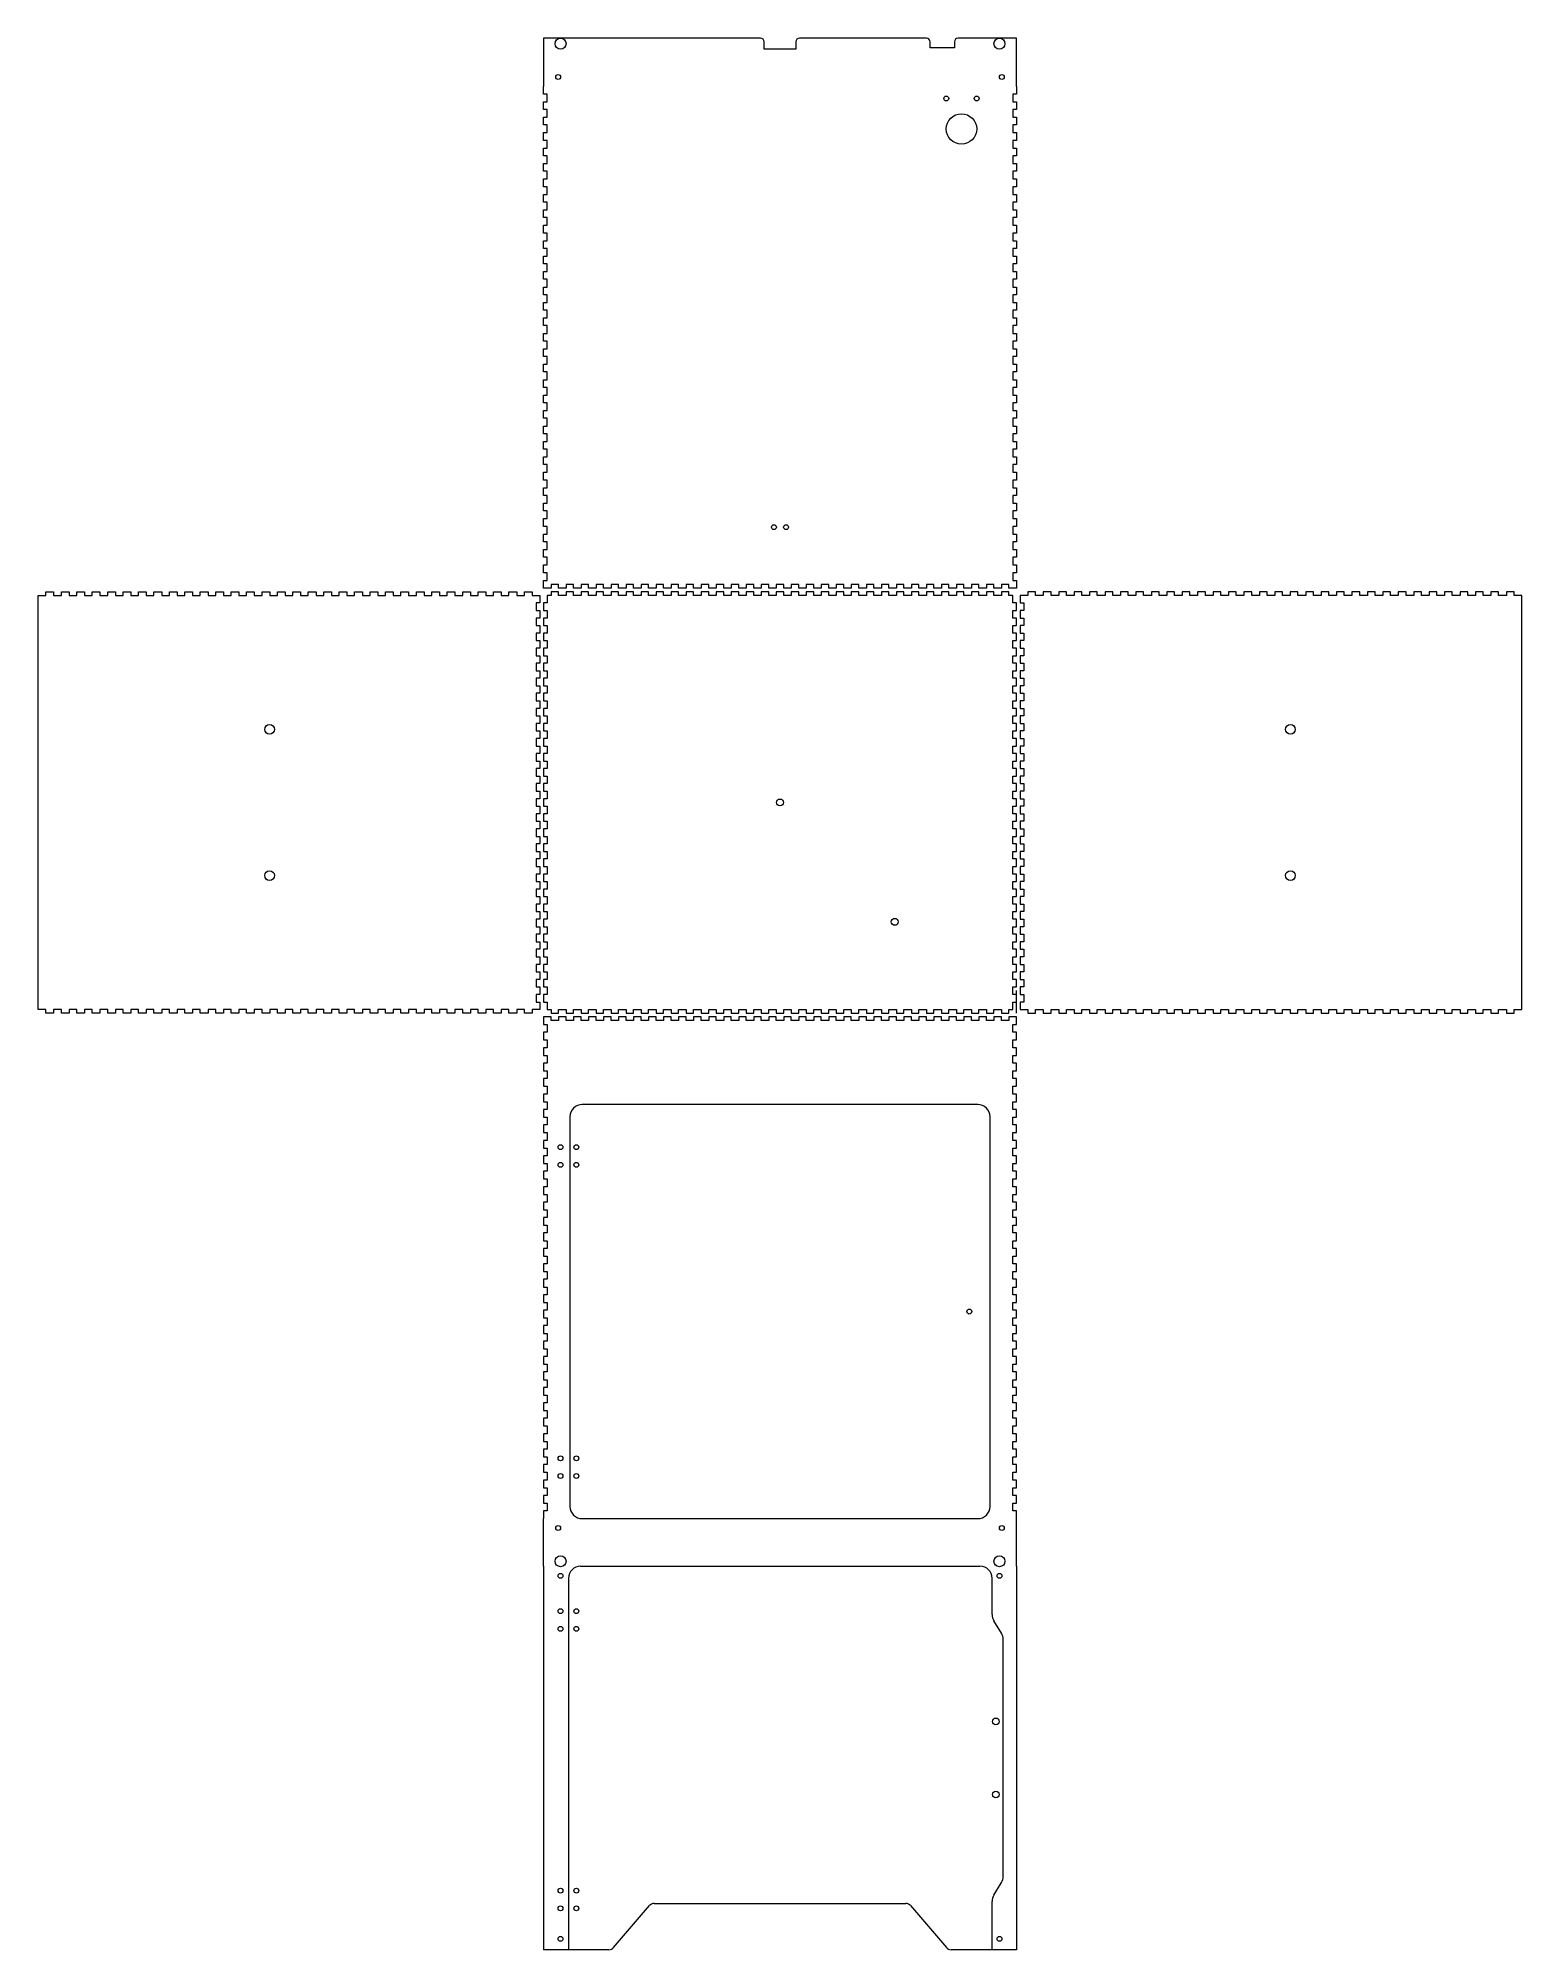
# Model space of a CAD drawing. Header units: millimetres. Extents: x 0 to 1218, y -354 to 1216.
import ezdxf

# ---------------------------------------------------------------- set-up
doc = ezdxf.new("R2010")
doc.units = ezdxf.units.MM
for name, pattern in [('K5LT32768', [0]), ('K5LT32769', [0]), ('K5LT32771', [0])]:
    doc.linetypes.add(name, pattern=pattern)
doc.layers.add('1', color=7, linetype='Continuous')

msp = doc.modelspace()

# ---------------------------------------------------------------- linework, layer by layer
at = {"layer": '1', "color": 7, "linetype": 'K5LT32771', "lineweight": 18, "true_color": 0xffffff}
for p, q in [((415, 1215.5), (415, 1176)), ((803.5, 1176), (803.5, 1215.5)), ((445.5, -39), (773.5, -39))]:
    msp.add_line(p, q, dxfattribs=at)
at = {"layer": '1', "color": 7, "linetype": 'K5LT32768', "lineweight": 18}
for p, q in [((593.25, 1215.5), (415, 1215.5)), ((596.25, 1206.5), (596.25, 1212.5)), ((622.25, 1212.5), (622.25, 1206.5)), ((729.5, 1215.5), (625.25, 1215.5)), ((732.5, 1207.5), (732.5, 1212.5)), ((752.5, 1212.5), (752.5, 1207.5)), ((803.5, 1215.5), (755.5, 1215.5)), ((622.25, 1206.5), (596.25, 1206.5)), ((752.5, 1207.5), (732.5, 1207.5)), ((415, 1169.66), (415, 1176)), ((418, 1169.66), (415, 1169.66)), ((415, 1156.98), (415, 1163.32)), ((415, 1163.32), (418, 1163.32)), ((418, 1163.32), (418, 1169.66)), ((803.5, 1169.66), (800.5, 1169.66)), ((800.5, 1169.66), (800.5, 1163.32)), ((800.5, 1163.32), (803.5, 1163.32)), ((803.5, 1176), (803.5, 1169.66)), ((803.5, 1163.32), (803.5, 1156.98)), ((418, 1156.98), (415, 1156.98)), ((415, 1144.31), (415, 1150.65)), ((415, 1150.65), (418, 1150.65)), ((418, 1150.65), (418, 1156.98)), ((803.5, 1156.98), (800.5, 1156.98)), ((800.5, 1156.98), (800.5, 1150.65)), ((800.5, 1150.65), (803.5, 1150.65)), ((803.5, 1150.65), (803.5, 1144.31)), ((418, 1144.31), (415, 1144.31)), ((415, 1131.63), (415, 1137.97)), ((415, 1137.97), (418, 1137.97)), ((418, 1131.63), (415, 1131.63)), ((418, 1137.97), (418, 1144.31)), ((418, 1125.29), (418, 1131.63)), ((803.5, 1144.31), (800.5, 1144.31)), ((800.5, 1144.31), (800.5, 1137.97)), ((800.5, 1137.97), (803.5, 1137.97)), ((803.5, 1131.63), (800.5, 1131.63)), ((800.5, 1131.63), (800.5, 1125.29)), ((803.5, 1137.97), (803.5, 1131.63)), ((415, 1118.95), (415, 1125.29)), ((415, 1125.29), (418, 1125.29)), ((418, 1118.95), (415, 1118.95)), ((418, 1112.62), (418, 1118.95)), ((800.5, 1125.29), (803.5, 1125.29)), ((803.5, 1118.95), (800.5, 1118.95)), ((800.5, 1118.95), (800.5, 1112.62)), ((803.5, 1125.29), (803.5, 1118.95)), ((415, 1106.28), (415, 1112.62)), ((415, 1112.62), (418, 1112.62)), ((418, 1106.28), (415, 1106.28)), ((415, 1093.6), (415, 1099.94)), ((415, 1099.94), (418, 1099.94)), ((418, 1099.94), (418, 1106.28)), ((800.5, 1112.62), (803.5, 1112.62)), ((803.5, 1106.28), (800.5, 1106.28)), ((800.5, 1106.28), (800.5, 1099.94)), ((800.5, 1099.94), (803.5, 1099.94)), ((803.5, 1112.62), (803.5, 1106.28)), ((803.5, 1099.94), (803.5, 1093.6)), ((418, 1093.6), (415, 1093.6)), ((415, 1080.92), (415, 1087.26)), ((415, 1087.26), (418, 1087.26)), ((418, 1087.26), (418, 1093.6)), ((803.5, 1093.6), (800.5, 1093.6)), ((800.5, 1093.6), (800.5, 1087.26)), ((800.5, 1087.26), (803.5, 1087.26)), ((803.5, 1087.26), (803.5, 1080.92)), ((418, 1080.92), (415, 1080.92)), ((415, 1068.25), (415, 1074.59)), ((415, 1074.59), (418, 1074.59)), ((418, 1068.25), (415, 1068.25)), ((418, 1074.59), (418, 1080.92)), ((418, 1061.91), (418, 1068.25)), ((803.5, 1080.92), (800.5, 1080.92)), ((800.5, 1080.92), (800.5, 1074.59)), ((800.5, 1074.59), (803.5, 1074.59)), ((803.5, 1068.25), (800.5, 1068.25)), ((800.5, 1068.25), (800.5, 1061.91)), ((803.5, 1074.59), (803.5, 1068.25)), ((415, 1055.57), (415, 1061.91)), ((415, 1061.91), (418, 1061.91)), ((418, 1055.57), (415, 1055.57)), ((418, 1049.23), (418, 1055.57)), ((800.5, 1061.91), (803.5, 1061.91)), ((803.5, 1055.57), (800.5, 1055.57)), ((800.5, 1055.57), (800.5, 1049.23)), ((803.5, 1061.91), (803.5, 1055.57)), ((415, 1042.89), (415, 1049.23)), ((415, 1049.23), (418, 1049.23)), ((418, 1042.89), (415, 1042.89)), ((415, 1030.22), (415, 1036.55)), ((415, 1036.55), (418, 1036.55)), ((418, 1036.55), (418, 1042.89)), ((800.5, 1049.23), (803.5, 1049.23)), ((803.5, 1042.89), (800.5, 1042.89)), ((800.5, 1042.89), (800.5, 1036.55)), ((800.5, 1036.55), (803.5, 1036.55)), ((803.5, 1049.23), (803.5, 1042.89)), ((803.5, 1036.55), (803.5, 1030.22)), ((418, 1030.22), (415, 1030.22)), ((415, 1017.54), (415, 1023.88)), ((415, 1023.88), (418, 1023.88)), ((418, 1023.88), (418, 1030.22)), ((803.5, 1030.22), (800.5, 1030.22)), ((800.5, 1030.22), (800.5, 1023.88)), ((800.5, 1023.88), (803.5, 1023.88)), ((803.5, 1023.88), (803.5, 1017.54)), ((418, 1017.54), (415, 1017.54)), ((415, 1004.86), (415, 1011.2)), ((415, 1011.2), (418, 1011.2)), ((418, 1004.86), (415, 1004.86)), ((418, 1011.2), (418, 1017.54)), ((418, 998.52), (418, 1004.86)), ((803.5, 1017.54), (800.5, 1017.54)), ((800.5, 1017.54), (800.5, 1011.2)), ((800.5, 1011.2), (803.5, 1011.2)), ((803.5, 1004.86), (800.5, 1004.86)), ((800.5, 1004.86), (800.5, 998.52)), ((803.5, 1011.2), (803.5, 1004.86)), ((415, 992.18), (415, 998.52)), ((415, 998.52), (418, 998.52)), ((418, 992.18), (415, 992.18)), ((418, 985.85), (418, 992.18)), ((800.5, 998.52), (803.5, 998.52)), ((803.5, 992.18), (800.5, 992.18)), ((800.5, 992.18), (800.5, 985.85)), ((803.5, 998.52), (803.5, 992.18)), ((415, 979.51), (415, 985.85)), ((415, 985.85), (418, 985.85)), ((418, 979.51), (415, 979.51)), ((415, 966.83), (415, 973.17)), ((415, 973.17), (418, 973.17)), ((418, 973.17), (418, 979.51)), ((800.5, 985.85), (803.5, 985.85)), ((803.5, 979.51), (800.5, 979.51)), ((800.5, 979.51), (800.5, 973.17)), ((800.5, 973.17), (803.5, 973.17)), ((803.5, 985.85), (803.5, 979.51)), ((803.5, 973.17), (803.5, 966.83)), ((418, 966.83), (415, 966.83)), ((415, 954.15), (415, 960.49)), ((415, 960.49), (418, 960.49)), ((418, 960.49), (418, 966.83)), ((803.5, 966.83), (800.5, 966.83)), ((800.5, 966.83), (800.5, 960.49)), ((800.5, 960.49), (803.5, 960.49)), ((803.5, 960.49), (803.5, 954.15)), ((418, 954.15), (415, 954.15)), ((415, 941.48), (415, 947.82)), ((415, 947.82), (418, 947.82)), ((418, 947.82), (418, 954.15)), ((803.5, 954.15), (800.5, 954.15)), ((800.5, 954.15), (800.5, 947.82)), ((800.5, 947.82), (803.5, 947.82)), ((803.5, 947.82), (803.5, 941.48)), ((418, 941.48), (415, 941.48)), ((415, 928.8), (415, 935.14)), ((415, 935.14), (418, 935.14)), ((418, 928.8), (415, 928.8)), ((418, 935.14), (418, 941.48)), ((418, 922.46), (418, 928.8)), ((803.5, 941.48), (800.5, 941.48)), ((800.5, 941.48), (800.5, 935.14)), ((800.5, 935.14), (803.5, 935.14)), ((803.5, 928.8), (800.5, 928.8)), ((800.5, 928.8), (800.5, 922.46)), ((803.5, 935.14), (803.5, 928.8)), ((415, 916.12), (415, 922.46)), ((415, 922.46), (418, 922.46)), ((418, 916.12), (415, 916.12)), ((418, 909.78), (418, 916.12)), ((800.5, 922.46), (803.5, 922.46)), ((803.5, 916.12), (800.5, 916.12)), ((800.5, 916.12), (800.5, 909.78)), ((803.5, 922.46), (803.5, 916.12)), ((415, 903.45), (415, 909.78)), ((415, 909.78), (418, 909.78)), ((418, 903.45), (415, 903.45)), ((415, 890.77), (415, 897.11)), ((415, 897.11), (418, 897.11)), ((418, 897.11), (418, 903.45)), ((800.5, 909.78), (803.5, 909.78)), ((803.5, 903.45), (800.5, 903.45)), ((800.5, 903.45), (800.5, 897.11)), ((800.5, 897.11), (803.5, 897.11)), ((803.5, 909.78), (803.5, 903.45)), ((803.5, 897.11), (803.5, 890.77)), ((418, 890.77), (415, 890.77)), ((415, 878.09), (415, 884.43)), ((415, 884.43), (418, 884.43)), ((418, 884.43), (418, 890.77)), ((803.5, 890.77), (800.5, 890.77)), ((800.5, 890.77), (800.5, 884.43)), ((800.5, 884.43), (803.5, 884.43)), ((803.5, 884.43), (803.5, 878.09)), ((418, 878.09), (415, 878.09)), ((415, 865.41), (415, 871.75)), ((415, 871.75), (418, 871.75)), ((418, 865.41), (415, 865.41)), ((418, 871.75), (418, 878.09)), ((418, 859.08), (418, 865.41)), ((803.5, 878.09), (800.5, 878.09)), ((800.5, 878.09), (800.5, 871.75)), ((800.5, 871.75), (803.5, 871.75)), ((803.5, 865.41), (800.5, 865.41)), ((800.5, 865.41), (800.5, 859.08)), ((803.5, 871.75), (803.5, 865.41)), ((415, 852.74), (415, 859.08)), ((415, 859.08), (418, 859.08)), ((418, 852.74), (415, 852.74)), ((418, 846.4), (418, 852.74)), ((800.5, 859.08), (803.5, 859.08)), ((803.5, 852.74), (800.5, 852.74)), ((800.5, 852.74), (800.5, 846.4)), ((803.5, 859.08), (803.5, 852.74)), ((415, 840.06), (415, 846.4)), ((415, 846.4), (418, 846.4)), ((418, 840.06), (415, 840.06)), ((415, 827.38), (415, 833.72)), ((415, 833.72), (418, 833.72)), ((418, 833.72), (418, 840.06)), ((800.5, 846.4), (803.5, 846.4)), ((803.5, 840.06), (800.5, 840.06)), ((800.5, 840.06), (800.5, 833.72)), ((800.5, 833.72), (803.5, 833.72)), ((803.5, 846.4), (803.5, 840.06)), ((803.5, 833.72), (803.5, 827.38)), ((418, 827.38), (415, 827.38)), ((415, 814.71), (415, 821.05)), ((415, 821.05), (418, 821.05)), ((418, 821.05), (418, 827.38)), ((803.5, 827.38), (800.5, 827.38)), ((800.5, 827.38), (800.5, 821.05)), ((800.5, 821.05), (803.5, 821.05)), ((803.5, 821.05), (803.5, 814.71)), ((418, 814.71), (415, 814.71)), ((415, 802.03), (415, 808.37)), ((415, 808.37), (418, 808.37)), ((418, 802.03), (415, 802.03)), ((418, 808.37), (418, 814.71)), ((418, 795.69), (418, 802.03)), ((803.5, 814.71), (800.5, 814.71)), ((800.5, 814.71), (800.5, 808.37)), ((800.5, 808.37), (803.5, 808.37)), ((803.5, 802.03), (800.5, 802.03)), ((800.5, 802.03), (800.5, 795.69)), ((803.5, 808.37), (803.5, 802.03)), ((415, 789.35), (415, 795.69)), ((415, 795.69), (418, 795.69)), ((418, 789.35), (415, 789.35)), ((418, 783.01), (418, 789.35)), ((800.5, 795.69), (803.5, 795.69)), ((803.5, 789.35), (800.5, 789.35)), ((800.5, 789.35), (800.5, 783.01)), ((803.5, 795.69), (803.5, 789.35)), ((415, 776.68), (415, 783.01)), ((415, 783.01), (418, 783.01)), ((418, 776.68), (415, 776.68)), ((415, 764), (415, 770.34)), ((415, 770.34), (418, 770.34)), ((418, 770.34), (418, 776.68)), ((800.5, 783.01), (803.5, 783.01)), ((803.5, 776.68), (800.5, 776.68)), ((800.5, 776.68), (800.5, 770.34)), ((800.5, 770.34), (803.5, 770.34)), ((803.5, 783.01), (803.5, 776.68)), ((803.5, 770.34), (803.5, 764)), ((421.17, 764), (415, 764)), ((427.33, 767), (421.17, 767)), ((421.17, 767), (421.17, 764)), ((427.33, 764), (427.33, 767)), ((433.5, 764), (427.33, 764)), ((439.67, 767), (433.5, 767)), ((433.5, 767), (433.5, 764)), ((439.67, 764), (439.67, 767)), ((445.83, 764), (439.67, 764)), ((452, 767), (445.83, 767)), ((445.83, 767), (445.83, 764)), ((452, 764), (452, 767)), ((458.17, 764), (452, 764)), ((464.33, 767), (458.17, 767)), ((458.17, 767), (458.17, 764)), ((464.33, 764), (464.33, 767)), ((470.5, 764), (464.33, 764)), ((476.67, 767), (470.5, 767)), ((470.5, 767), (470.5, 764)), ((476.67, 764), (476.67, 767)), ((482.83, 764), (476.67, 764)), ((489, 767), (482.83, 767)), ((482.83, 767), (482.83, 764)), ((489, 764), (489, 767)), ((495.17, 764), (489, 764)), ((501.33, 767), (495.17, 767)), ((495.17, 767), (495.17, 764)), ((501.33, 764), (501.33, 767)), ((507.5, 764), (501.33, 764)), ((513.67, 767), (507.5, 767)), ((507.5, 767), (507.5, 764)), ((513.67, 764), (513.67, 767)), ((519.83, 764), (513.67, 764)), ((526, 767), (519.83, 767)), ((519.83, 767), (519.83, 764)), ((526, 764), (526, 767)), ((532.17, 764), (526, 764)), ((538.33, 767), (532.17, 767)), ((532.17, 767), (532.17, 764)), ((538.33, 764), (538.33, 767)), ((544.5, 764), (538.33, 764)), ((550.67, 767), (544.5, 767)), ((544.5, 767), (544.5, 764)), ((550.67, 764), (550.67, 767)), ((556.83, 764), (550.67, 764)), ((563, 767), (556.83, 767)), ((556.83, 767), (556.83, 764)), ((563, 764), (563, 767)), ((569.17, 764), (563, 764)), ((575.33, 767), (569.17, 767)), ((569.17, 767), (569.17, 764)), ((575.33, 764), (575.33, 767)), ((581.5, 764), (575.33, 764)), ((587.67, 767), (581.5, 767)), ((581.5, 767), (581.5, 764)), ((587.67, 764), (587.67, 767)), ((593.83, 764), (587.67, 764)), ((600, 767), (593.83, 767)), ((593.83, 767), (593.83, 764)), ((600, 764), (600, 767)), ((606.17, 764), (600, 764)), ((612.33, 767), (606.17, 767)), ((606.17, 767), (606.17, 764)), ((612.33, 764), (612.33, 767)), ((618.5, 764), (612.33, 764)), ((624.67, 767), (618.5, 767)), ((618.5, 767), (618.5, 764)), ((624.67, 764), (624.67, 767)), ((630.83, 764), (624.67, 764)), ((637, 767), (630.83, 767)), ((630.83, 767), (630.83, 764)), ((637, 764), (637, 767)), ((643.17, 764), (637, 764)), ((649.33, 767), (643.17, 767)), ((643.17, 767), (643.17, 764)), ((649.33, 764), (649.33, 767)), ((655.5, 764), (649.33, 764)), ((661.67, 767), (655.5, 767)), ((655.5, 767), (655.5, 764)), ((661.67, 764), (661.67, 767)), ((667.83, 764), (661.67, 764)), ((674, 767), (667.83, 767)), ((667.83, 767), (667.83, 764)), ((674, 764), (674, 767)), ((680.17, 764), (674, 764)), ((686.33, 767), (680.17, 767)), ((680.17, 767), (680.17, 764)), ((686.33, 764), (686.33, 767)), ((692.5, 764), (686.33, 764)), ((698.67, 767), (692.5, 767)), ((692.5, 767), (692.5, 764)), ((698.67, 764), (698.67, 767)), ((704.83, 764), (698.67, 764)), ((711, 767), (704.83, 767)), ((704.83, 767), (704.83, 764)), ((711, 764), (711, 767)), ((717.17, 764), (711, 764)), ((723.33, 767), (717.17, 767)), ((717.17, 767), (717.17, 764)), ((723.33, 764), (723.33, 767)), ((729.5, 764), (723.33, 764)), ((735.67, 767), (729.5, 767)), ((729.5, 767), (729.5, 764)), ((735.67, 764), (735.67, 767)), ((741.83, 764), (735.67, 764)), ((748, 767), (741.83, 767)), ((741.83, 767), (741.83, 764)), ((748, 764), (748, 767)), ((754.17, 764), (748, 764)), ((760.33, 767), (754.17, 767)), ((754.17, 767), (754.17, 764)), ((760.33, 764), (760.33, 767)), ((766.5, 764), (760.33, 764)), ((772.67, 767), (766.5, 767)), ((766.5, 767), (766.5, 764)), ((772.67, 764), (772.67, 767)), ((778.83, 764), (772.67, 764)), ((785, 767), (778.83, 767)), ((778.83, 767), (778.83, 764)), ((785, 764), (785, 767)), ((791.17, 764), (785, 764)), ((797.33, 767), (791.17, 767)), ((791.17, 767), (791.17, 764)), ((797.33, 764), (797.33, 767)), ((803.5, 764), (797.33, 764)), ((803.5, 415), (803.5, 433.71)), ((421.17, 412), (415, 412)), ((415, 412), (415, 405.66)), ((421.17, 409), (421.17, 412)), ((427.33, 409), (421.17, 409)), ((433.5, 412), (427.33, 412)), ((427.33, 412), (427.33, 409)), ((433.5, 409), (433.5, 412)), ((439.67, 409), (433.5, 409)), ((445.83, 412), (439.67, 412)), ((439.67, 412), (439.67, 409)), ((445.83, 409), (445.83, 412)), ((452, 409), (445.83, 409)), ((458.17, 412), (452, 412)), ((452, 412), (452, 409)), ((458.17, 409), (458.17, 412)), ((464.33, 409), (458.17, 409)), ((470.5, 412), (464.33, 412)), ((464.33, 412), (464.33, 409)), ((470.5, 409), (470.5, 412)), ((476.67, 409), (470.5, 409)), ((482.83, 412), (476.67, 412)), ((476.67, 412), (476.67, 409)), ((482.83, 409), (482.83, 412)), ((489, 409), (482.83, 409)), ((495.17, 412), (489, 412)), ((489, 412), (489, 409)), ((495.17, 409), (495.17, 412)), ((501.33, 409), (495.17, 409)), ((507.5, 412), (501.33, 412)), ((501.33, 412), (501.33, 409)), ((507.5, 409), (507.5, 412)), ((513.67, 409), (507.5, 409)), ((519.83, 412), (513.67, 412)), ((513.67, 412), (513.67, 409)), ((519.83, 409), (519.83, 412)), ((526, 409), (519.83, 409)), ((532.17, 412), (526, 412)), ((526, 412), (526, 409)), ((532.17, 409), (532.17, 412)), ((538.33, 409), (532.17, 409)), ((544.5, 412), (538.33, 412)), ((538.33, 412), (538.33, 409)), ((544.5, 409), (544.5, 412)), ((550.67, 409), (544.5, 409)), ((556.83, 412), (550.67, 412)), ((550.67, 412), (550.67, 409)), ((556.83, 409), (556.83, 412)), ((563, 409), (556.83, 409)), ((569.17, 412), (563, 412)), ((563, 412), (563, 409)), ((569.17, 409), (569.17, 412)), ((575.33, 409), (569.17, 409)), ((581.5, 412), (575.33, 412)), ((575.33, 412), (575.33, 409)), ((581.5, 409), (581.5, 412)), ((587.67, 409), (581.5, 409)), ((593.83, 412), (587.67, 412)), ((587.67, 412), (587.67, 409)), ((593.83, 409), (593.83, 412)), ((600, 409), (593.83, 409)), ((606.17, 412), (600, 412)), ((600, 412), (600, 409)), ((606.17, 409), (606.17, 412)), ((612.33, 409), (606.17, 409)), ((618.5, 412), (612.33, 412)), ((612.33, 412), (612.33, 409)), ((618.5, 409), (618.5, 412)), ((624.67, 409), (618.5, 409)), ((630.83, 412), (624.67, 412)), ((624.67, 412), (624.67, 409)), ((630.83, 409), (630.83, 412)), ((637, 409), (630.83, 409)), ((643.17, 412), (637, 412)), ((637, 412), (637, 409)), ((643.17, 409), (643.17, 412)), ((649.33, 409), (643.17, 409)), ((655.5, 412), (649.33, 412)), ((649.33, 412), (649.33, 409)), ((655.5, 409), (655.5, 412)), ((661.67, 409), (655.5, 409)), ((667.83, 412), (661.67, 412)), ((661.67, 412), (661.67, 409)), ((667.83, 409), (667.83, 412)), ((674, 409), (667.83, 409)), ((680.17, 412), (674, 412)), ((674, 412), (674, 409)), ((680.17, 409), (680.17, 412)), ((686.33, 409), (680.17, 409)), ((692.5, 412), (686.33, 412)), ((686.33, 412), (686.33, 409)), ((692.5, 409), (692.5, 412)), ((698.67, 409), (692.5, 409)), ((704.83, 412), (698.67, 412)), ((698.67, 412), (698.67, 409)), ((704.83, 409), (704.83, 412)), ((711, 409), (704.83, 409)), ((717.17, 412), (711, 412)), ((711, 412), (711, 409)), ((717.17, 409), (717.17, 412)), ((723.33, 409), (717.17, 409)), ((729.5, 412), (723.33, 412)), ((723.33, 412), (723.33, 409)), ((729.5, 409), (729.5, 412)), ((735.67, 409), (729.5, 409)), ((741.83, 412), (735.67, 412)), ((735.67, 412), (735.67, 409)), ((741.83, 409), (741.83, 412)), ((748, 409), (741.83, 409)), ((754.17, 412), (748, 412)), ((748, 412), (748, 409)), ((754.17, 409), (754.17, 412)), ((760.33, 409), (754.17, 409)), ((766.5, 412), (760.33, 412)), ((760.33, 412), (760.33, 409)), ((766.5, 409), (766.5, 412)), ((772.67, 409), (766.5, 409)), ((778.83, 412), (772.67, 412)), ((772.67, 412), (772.67, 409)), ((778.83, 409), (778.83, 412)), ((785, 409), (778.83, 409)), ((791.17, 412), (785, 412)), ((785, 412), (785, 409)), ((791.17, 409), (791.17, 412)), ((797.33, 409), (791.17, 409)), ((803.5, 412), (797.33, 412)), ((797.33, 412), (797.33, 409)), ((803.5, 405.66), (803.5, 412)), ((415, 405.66), (418, 405.66)), ((418, 399.32), (415, 399.32)), ((415, 399.32), (415, 392.99)), ((415, 392.99), (418, 392.99)), ((418, 405.66), (418, 399.32)), ((418, 392.99), (418, 386.65)), ((800.5, 399.32), (800.5, 405.66)), ((800.5, 405.66), (803.5, 405.66)), ((803.5, 399.32), (800.5, 399.32)), ((800.5, 386.65), (800.5, 392.99)), ((800.5, 392.99), (803.5, 392.99)), ((803.5, 392.99), (803.5, 399.32)), ((418, 386.65), (415, 386.65)), ((415, 386.65), (415, 380.31)), ((415, 380.31), (418, 380.31)), ((418, 380.31), (418, 373.97)), ((803.5, 386.65), (800.5, 386.65)), ((800.5, 373.97), (800.5, 380.31)), ((800.5, 380.31), (803.5, 380.31)), ((803.5, 380.31), (803.5, 386.65)), ((418, 373.97), (415, 373.97)), ((415, 373.97), (415, 367.63)), ((415, 367.63), (418, 367.63)), ((418, 361.29), (415, 361.29)), ((415, 361.29), (415, 354.95)), ((418, 367.63), (418, 361.29)), ((803.5, 373.97), (800.5, 373.97)), ((800.5, 361.29), (800.5, 367.63)), ((800.5, 367.63), (803.5, 367.63)), ((803.5, 361.29), (800.5, 361.29)), ((803.5, 367.63), (803.5, 373.97)), ((803.5, 354.95), (803.5, 361.29)), ((415, 354.95), (418, 354.95)), ((418, 348.62), (415, 348.62)), ((415, 348.62), (415, 342.28)), ((418, 354.95), (418, 348.62)), ((800.5, 348.62), (800.5, 354.95)), ((800.5, 354.95), (803.5, 354.95)), ((803.5, 348.62), (800.5, 348.62)), ((803.5, 342.28), (803.5, 348.62)), ((415, 342.28), (418, 342.28)), ((418, 335.94), (415, 335.94)), ((415, 335.94), (415, 329.6)), ((415, 329.6), (418, 329.6)), ((418, 342.28), (418, 335.94)), ((418, 329.6), (418, 323.26)), ((800.5, 335.94), (800.5, 342.28)), ((800.5, 342.28), (803.5, 342.28)), ((803.5, 335.94), (800.5, 335.94)), ((800.5, 323.26), (800.5, 329.6)), ((800.5, 329.6), (803.5, 329.6)), ((803.5, 329.6), (803.5, 335.94)), ((418, 323.26), (415, 323.26)), ((415, 323.26), (415, 316.92)), ((415, 316.92), (418, 316.92)), ((418, 316.92), (418, 310.58)), ((803.5, 323.26), (800.5, 323.26)), ((800.5, 310.58), (800.5, 316.92)), ((800.5, 316.92), (803.5, 316.92)), ((803.5, 316.92), (803.5, 323.26)), ((418, 310.58), (415, 310.58)), ((415, 310.58), (415, 304.25)), ((415, 304.25), (418, 304.25)), ((418, 304.25), (418, 297.91)), ((803.5, 310.58), (800.5, 310.58)), ((800.5, 297.91), (800.5, 304.25)), ((800.5, 304.25), (803.5, 304.25)), ((803.5, 304.25), (803.5, 310.58)), ((418, 297.91), (415, 297.91)), ((415, 297.91), (415, 291.57)), ((415, 291.57), (418, 291.57)), ((418, 285.23), (415, 285.23)), ((415, 285.23), (415, 278.89)), ((418, 291.57), (418, 285.23)), ((803.5, 297.91), (800.5, 297.91)), ((800.5, 285.23), (800.5, 291.57)), ((800.5, 291.57), (803.5, 291.57)), ((803.5, 285.23), (800.5, 285.23)), ((803.5, 291.57), (803.5, 297.91)), ((803.5, 278.89), (803.5, 285.23)), ((415, 278.89), (418, 278.89)), ((418, 272.55), (415, 272.55)), ((415, 272.55), (415, 266.21)), ((418, 278.89), (418, 272.55)), ((800.5, 272.55), (800.5, 278.89)), ((800.5, 278.89), (803.5, 278.89)), ((803.5, 272.55), (800.5, 272.55)), ((803.5, 266.21), (803.5, 272.55)), ((415, 266.21), (418, 266.21)), ((418, 259.88), (415, 259.88)), ((415, 259.88), (415, 253.54)), ((415, 253.54), (418, 253.54)), ((418, 266.21), (418, 259.88)), ((418, 253.54), (418, 247.2)), ((800.5, 259.88), (800.5, 266.21)), ((800.5, 266.21), (803.5, 266.21)), ((803.5, 259.88), (800.5, 259.88)), ((800.5, 247.2), (800.5, 253.54)), ((800.5, 253.54), (803.5, 253.54)), ((803.5, 253.54), (803.5, 259.88)), ((418, 247.2), (415, 247.2)), ((415, 247.2), (415, 240.86)), ((415, 240.86), (418, 240.86)), ((418, 240.86), (418, 234.52)), ((803.5, 247.2), (800.5, 247.2)), ((800.5, 234.52), (800.5, 240.86)), ((800.5, 240.86), (803.5, 240.86)), ((803.5, 240.86), (803.5, 247.2)), ((418, 234.52), (415, 234.52)), ((415, 234.52), (415, 228.19)), ((415, 228.19), (418, 228.19)), ((418, 221.85), (415, 221.85)), ((415, 221.85), (415, 215.51)), ((418, 228.19), (418, 221.85)), ((803.5, 234.52), (800.5, 234.52)), ((800.5, 221.85), (800.5, 228.19)), ((800.5, 228.19), (803.5, 228.19)), ((803.5, 221.85), (800.5, 221.85)), ((803.5, 228.19), (803.5, 234.52)), ((803.5, 215.51), (803.5, 221.85)), ((415, 215.51), (418, 215.51)), ((418, 209.17), (415, 209.17)), ((415, 209.17), (415, 202.83)), ((418, 215.51), (418, 209.17)), ((800.5, 209.17), (800.5, 215.51)), ((800.5, 215.51), (803.5, 215.51)), ((803.5, 209.17), (800.5, 209.17)), ((803.5, 202.83), (803.5, 209.17)), ((415, 202.83), (418, 202.83)), ((418, 196.49), (415, 196.49)), ((415, 196.49), (415, 190.15)), ((415, 190.15), (418, 190.15)), ((418, 202.83), (418, 196.49)), ((418, 190.15), (418, 183.81)), ((800.5, 196.49), (800.5, 202.83)), ((800.5, 202.83), (803.5, 202.83)), ((803.5, 196.49), (800.5, 196.49)), ((800.5, 183.81), (800.5, 190.15)), ((800.5, 190.15), (803.5, 190.15)), ((803.5, 190.15), (803.5, 196.49)), ((418, 183.81), (415, 183.81)), ((415, 183.81), (415, 177.48)), ((415, 177.48), (418, 177.48)), ((418, 177.48), (418, 171.14)), ((803.5, 183.81), (800.5, 183.81)), ((800.5, 171.14), (800.5, 177.48)), ((800.5, 177.48), (803.5, 177.48)), ((803.5, 177.48), (803.5, 183.81)), ((418, 171.14), (415, 171.14)), ((415, 171.14), (415, 164.8)), ((415, 164.8), (418, 164.8)), ((418, 158.46), (415, 158.46)), ((415, 158.46), (415, 152.12)), ((418, 164.8), (418, 158.46)), ((803.5, 171.14), (800.5, 171.14)), ((800.5, 158.46), (800.5, 164.8)), ((800.5, 164.8), (803.5, 164.8)), ((803.5, 158.46), (800.5, 158.46)), ((803.5, 164.8), (803.5, 171.14)), ((803.5, 152.12), (803.5, 158.46)), ((415, 152.12), (418, 152.12)), ((418, 145.78), (415, 145.78)), ((415, 145.78), (415, 139.45)), ((418, 152.12), (418, 145.78)), ((800.5, 145.78), (800.5, 152.12)), ((800.5, 152.12), (803.5, 152.12)), ((803.5, 145.78), (800.5, 145.78)), ((803.5, 139.45), (803.5, 145.78)), ((415, 139.45), (418, 139.45)), ((418, 133.11), (415, 133.11)), ((415, 133.11), (415, 126.77)), ((415, 126.77), (418, 126.77)), ((418, 139.45), (418, 133.11)), ((418, 126.77), (418, 120.43)), ((800.5, 133.11), (800.5, 139.45)), ((800.5, 139.45), (803.5, 139.45)), ((803.5, 133.11), (800.5, 133.11)), ((800.5, 120.43), (800.5, 126.77)), ((800.5, 126.77), (803.5, 126.77)), ((803.5, 126.77), (803.5, 133.11)), ((418, 120.43), (415, 120.43)), ((415, 120.43), (415, 114.09)), ((415, 114.09), (418, 114.09)), ((418, 114.09), (418, 107.75)), ((803.5, 120.43), (800.5, 120.43)), ((800.5, 107.75), (800.5, 114.09)), ((800.5, 114.09), (803.5, 114.09)), ((803.5, 114.09), (803.5, 120.43)), ((418, 107.75), (415, 107.75)), ((415, 107.75), (415, 101.42)), ((415, 101.42), (418, 101.42)), ((418, 95.08), (415, 95.08)), ((415, 95.08), (415, 88.74)), ((418, 101.42), (418, 95.08)), ((803.5, 107.75), (800.5, 107.75)), ((800.5, 95.08), (800.5, 101.42)), ((800.5, 101.42), (803.5, 101.42)), ((803.5, 95.08), (800.5, 95.08)), ((803.5, 101.42), (803.5, 107.75)), ((803.5, 88.74), (803.5, 95.08)), ((415, 88.74), (418, 88.74)), ((418, 82.4), (415, 82.4)), ((415, 82.4), (415, 76.06)), ((418, 88.74), (418, 82.4)), ((800.5, 82.4), (800.5, 88.74)), ((800.5, 88.74), (803.5, 88.74)), ((803.5, 82.4), (800.5, 82.4)), ((803.5, 76.06), (803.5, 82.4)), ((415, 76.06), (418, 76.06)), ((418, 69.72), (415, 69.72)), ((415, 69.72), (415, 63.38)), ((415, 63.38), (418, 63.38)), ((418, 76.06), (418, 69.72)), ((418, 63.38), (418, 57.05)), ((800.5, 69.72), (800.5, 76.06)), ((800.5, 76.06), (803.5, 76.06)), ((803.5, 69.72), (800.5, 69.72)), ((800.5, 57.05), (800.5, 63.38)), ((800.5, 63.38), (803.5, 63.38)), ((803.5, 63.38), (803.5, 69.72)), ((418, 57.05), (415, 57.05)), ((415, 57.05), (415, 50.71)), ((415, 50.71), (418, 50.71)), ((418, 50.71), (418, 44.37)), ((803.5, 57.05), (800.5, 57.05)), ((800.5, 44.37), (800.5, 50.71)), ((800.5, 50.71), (803.5, 50.71)), ((803.5, 50.71), (803.5, 57.05)), ((418, 44.37), (415, 44.37)), ((415, 44.37), (415, 38.03)), ((415, 38.03), (418, 38.03)), ((418, 31.69), (415, 31.69)), ((415, 31.69), (415, 25.35)), ((418, 38.03), (418, 31.69)), ((803.5, 44.37), (800.5, 44.37)), ((800.5, 31.69), (800.5, 38.03)), ((800.5, 38.03), (803.5, 38.03)), ((803.5, 31.69), (800.5, 31.69)), ((803.5, 38.03), (803.5, 44.37)), ((803.5, 25.35), (803.5, 31.69)), ((415, 25.35), (418, 25.35)), ((418, 19.02), (415, 19.02)), ((415, 19.02), (415, 12.68)), ((418, 25.35), (418, 19.02)), ((800.5, 19.02), (800.5, 25.35)), ((800.5, 25.35), (803.5, 25.35)), ((803.5, 19.02), (800.5, 19.02)), ((803.5, 12.68), (803.5, 19.02)), ((415, 12.68), (418, 12.68)), ((418, 6.34), (415, 6.34)), ((415, 6.34), (415, 0)), ((415, -39), (415, 0)), ((418, 12.68), (418, 6.34)), ((800.5, 6.34), (800.5, 12.68)), ((800.5, 12.68), (803.5, 12.68)), ((803.5, 6.34), (800.5, 6.34)), ((803.5, 0), (803.5, 6.34)), ((803.5, -39), (803.5, 0)), ((415, -39), (415, -354)), ((803.5, -39), (803.5, -354)), ((435.5, -49), (435.5, -354)), ((783.5, -78.73), (783.5, -49)), ((791.07, -94.12), (784.93, -83.88)), ((792.5, -293.73), (792.5, -99.27)), ((784.93, -309.12), (791.07, -298.88)), ((472.5, -352.25), (502, -317.75)), ((505.8, -316), (712.7, -316)), ((716.5, -317.75), (746, -352.25)), ((783.5, -354), (783.5, -314.27)), ((468.7, -354), (415, -354)), ((803.5, -354), (749.8, -354))]:
    msp.add_line(p, q, dxfattribs=at)
at = {"layer": '1', "color": 7, "linetype": 'K5LT32769', "lineweight": 18}
for points in [[(0, 418), (0, 758), (6.34, 758), (6.34, 761), (12.68, 761), (12.68, 758), (19.02, 758), (19.02, 761), (25.35, 761), (25.35, 758), (31.69, 758), (31.69, 761), (38.03, 761), (38.03, 758), (44.37, 758), (44.37, 761), (50.71, 761), (50.71, 758), (57.05, 758), (57.05, 761), (63.38, 761), (63.38, 758), (69.72, 758), (69.72, 761), (76.06, 761), (76.06, 758), (82.4, 758), (82.4, 761), (88.74, 761), (88.74, 758), (95.08, 758), (95.08, 761), (101.42, 761), (101.42, 758), (107.75, 758), (107.75, 761), (114.09, 761), (114.09, 758), (120.43, 758), (120.43, 761), (126.77, 761), (126.77, 758), (133.11, 758), (133.11, 761), (139.45, 761), (139.45, 758), (145.78, 758), (145.78, 761), (152.12, 761), (152.12, 758), (158.46, 758), (158.46, 761), (164.8, 761), (164.8, 758), (171.14, 758), (171.14, 761), (177.48, 761), (177.48, 758), (183.81, 758), (183.81, 761), (190.15, 761), (190.15, 758), (196.49, 758), (196.49, 761), (202.83, 761), (202.83, 758), (209.17, 758), (209.17, 761), (215.51, 761), (215.51, 758), (221.85, 758), (221.85, 761), (228.19, 761), (228.19, 758), (234.52, 758), (234.52, 761), (240.86, 761), (240.86, 758), (247.2, 758), (247.2, 761), (253.54, 761), (253.54, 758), (259.88, 758), (259.88, 761), (266.21, 761), (266.21, 758), (272.55, 758), (272.55, 761), (278.89, 761), (278.89, 758), (285.23, 758), (285.23, 761), (291.57, 761), (291.57, 758), (297.91, 758), (297.91, 761), (304.25, 761), (304.25, 758), (310.58, 758), (310.58, 761), (316.92, 761), (316.92, 758), (323.26, 758), (323.26, 761), (329.6, 761), (329.6, 758), (335.94, 758), (335.94, 761), (342.28, 761), (342.28, 758), (348.62, 758), (348.62, 761), (354.95, 761), (354.95, 758), (361.29, 758), (361.29, 761), (367.63, 761), (367.63, 758), (373.97, 758), (373.97, 761), (380.31, 761), (380.31, 758), (386.65, 758), (386.65, 761), (392.99, 761), (392.99, 758), (399.32, 758), (399.32, 761), (405.66, 761), (405.66, 758), (412, 758), (412, 751.82), (409, 751.82), (409, 745.64), (412, 745.64), (412, 739.46), (409, 739.46), (409, 733.27), (412, 733.27), (412, 727.09), (409, 727.09), (409, 720.91), (412, 720.91), (412, 714.73), (409, 714.73), (409, 708.54), (412, 708.54), (412, 702.36), (409, 702.36), (409, 696.18), (412, 696.18), (412, 690), (409, 690), (409, 683.82), (412, 683.82), (412, 677.64), (409, 677.64), (409, 671.46), (412, 671.46), (412, 665.27), (409, 665.27), (409, 659.09), (412, 659.09), (412, 652.91), (409, 652.91), (409, 646.73), (412, 646.73), (412, 640.54), (409, 640.54), (409, 634.36), (412, 634.36), (412, 628.18), (409, 628.18), (409, 622), (412, 622), (412, 615.82), (409, 615.82), (409, 609.64), (412, 609.64), (412, 603.46), (409, 603.46), (409, 597.27), (412, 597.27), (412, 591.09), (409, 591.09), (409, 584.91), (412, 584.91), (412, 578.73), (409, 578.73), (409, 572.54), (412, 572.54), (412, 566.36), (409, 566.36), (409, 560.18), (412, 560.18), (412, 554), (409, 554), (409, 547.82), (412, 547.82), (412, 541.64), (409, 541.64), (409, 535.46), (412, 535.46), (412, 529.27), (409, 529.27), (409, 523.09), (412, 523.09), (412, 516.91), (409, 516.91), (409, 510.73), (412, 510.73), (412, 504.55), (409, 504.55), (409, 498.36), (412, 498.36), (412, 492.18), (409, 492.18), (409, 486), (412, 486), (412, 479.82), (409, 479.82), (409, 473.64), (412, 473.64), (412, 467.45), (409, 467.45), (409, 461.27), (412, 461.27), (412, 455.09), (409, 455.09), (409, 448.91), (412, 448.91), (412, 442.73), (409, 442.73), (409, 436.55), (412, 436.55), (412, 430.36), (409, 430.36), (409, 424.18), (412, 424.18), (412, 418), (405.66, 418), (405.66, 415), (399.32, 415), (399.32, 418), (392.99, 418), (392.99, 415), (386.65, 415), (386.65, 418), (380.31, 418), (380.31, 415), (373.97, 415), (373.97, 418), (367.63, 418), (367.63, 415), (361.29, 415), (361.29, 418), (354.95, 418), (354.95, 415), (348.62, 415), (348.62, 418), (342.28, 418), (342.28, 415), (335.94, 415), (335.94, 418), (329.6, 418), (329.6, 415), (323.26, 415), (323.26, 418), (316.92, 418), (316.92, 415), (310.58, 415), (310.58, 418), (304.25, 418), (304.25, 415), (297.91, 415), (297.91, 418), (291.57, 418), (291.57, 415), (285.23, 415), (285.23, 418), (278.89, 418), (278.89, 415), (272.55, 415), (272.55, 418), (266.21, 418), (266.21, 415), (259.88, 415), (259.88, 418), (253.54, 418), (253.54, 415), (247.2, 415), (247.2, 418), (240.86, 418), (240.86, 415), (234.52, 415), (234.52, 418), (228.19, 418), (228.19, 415), (221.85, 415), (221.85, 418), (215.51, 418), (215.51, 415), (209.17, 415), (209.17, 418), (202.83, 418), (202.83, 415), (196.49, 415), (196.49, 418), (190.15, 418), (190.15, 415), (183.81, 415), (183.81, 418), (177.48, 418), (177.48, 415), (171.14, 415), (171.14, 418), (164.8, 418), (164.8, 415), (158.46, 415), (158.46, 418), (152.12, 418), (152.12, 415), (145.78, 415), (145.78, 418), (139.45, 418), (139.45, 415), (133.11, 415), (133.11, 418), (126.77, 418), (126.77, 415), (120.43, 415), (120.43, 418), (114.09, 418), (114.09, 415), (107.75, 415), (107.75, 418), (101.42, 418), (101.42, 415), (95.08, 415), (95.08, 418), (88.74, 418), (88.74, 415), (82.4, 415), (82.4, 418), (76.06, 418), (76.06, 415), (69.72, 415), (69.72, 418), (63.38, 418), (63.38, 415), (57.05, 415), (57.05, 418), (50.71, 418), (50.71, 415), (44.37, 415), (44.37, 418), (38.03, 418), (38.03, 415), (31.69, 415), (31.69, 418), (25.35, 418), (25.35, 415), (19.02, 415), (19.02, 418), (12.68, 418), (12.68, 415), (6.34, 415), (6.34, 418)], [(418, 418), (421.17, 418), (421.17, 415), (427.33, 415), (427.33, 418), (433.5, 418), (433.5, 415), (439.67, 415), (439.67, 418), (445.83, 418), (445.83, 415), (452, 415), (452, 418), (458.17, 418), (458.17, 415), (464.33, 415), (464.33, 418), (470.5, 418), (470.5, 415), (476.67, 415), (476.67, 418), (482.83, 418), (482.83, 415), (489, 415), (489, 418), (495.17, 418), (495.17, 415), (501.33, 415), (501.33, 418), (507.5, 418), (507.5, 415), (513.67, 415), (513.67, 418), (519.83, 418), (519.83, 415), (526, 415), (526, 418), (532.17, 418), (532.17, 415), (538.33, 415), (538.33, 418), (544.5, 418), (544.5, 415), (550.67, 415), (550.67, 418), (556.83, 418), (556.83, 415), (563, 415), (563, 418), (569.17, 418), (569.17, 415), (575.33, 415), (575.33, 418), (581.5, 418), (581.5, 415), (587.67, 415), (587.67, 418), (593.83, 418), (593.83, 415), (600, 415), (600, 418), (606.17, 418), (606.17, 415), (612.33, 415), (612.33, 418), (618.5, 418), (618.5, 415), (624.67, 415), (624.67, 418), (630.83, 418), (630.83, 415), (637, 415), (637, 418), (643.17, 418), (643.17, 415), (649.33, 415), (649.33, 418), (655.5, 418), (655.5, 415), (661.67, 415), (661.67, 418), (667.83, 418), (667.83, 415), (674, 415), (674, 418), (680.17, 418), (680.17, 415), (686.33, 415), (686.33, 418), (692.5, 418), (692.5, 415), (698.67, 415), (698.67, 418), (704.83, 418), (704.83, 415), (711, 415), (711, 418), (717.17, 418), (717.17, 415), (723.33, 415), (723.33, 418), (729.5, 418), (729.5, 415), (735.67, 415), (735.67, 418), (741.83, 418), (741.83, 415), (748, 415), (748, 418), (754.17, 418), (754.17, 415), (760.33, 415), (760.33, 418), (766.5, 418), (766.5, 415), (772.67, 415), (772.67, 418), (778.83, 418), (778.83, 415), (785, 415), (785, 418), (791.17, 418), (791.17, 415), (797.33, 415), (797.33, 418), (800.5, 418), (800.5, 424.18), (803.5, 424.18), (803.5, 430.36), (800.5, 430.36), (800.5, 436.55), (803.5, 436.55), (803.5, 442.73), (800.5, 442.73), (800.5, 448.91), (803.5, 448.91), (803.5, 455.09), (800.5, 455.09), (800.5, 461.27), (803.5, 461.27), (803.5, 467.45), (800.5, 467.45), (800.5, 473.64), (803.5, 473.64), (803.5, 479.82), (800.5, 479.82), (800.5, 486), (803.5, 486), (803.5, 492.18), (800.5, 492.18), (800.5, 498.36), (803.5, 498.36), (803.5, 504.55), (800.5, 504.55), (800.5, 510.73), (803.5, 510.73), (803.5, 516.91), (800.5, 516.91), (800.5, 523.09), (803.5, 523.09), (803.5, 529.27), (800.5, 529.27), (800.5, 535.46), (803.5, 535.46), (803.5, 541.64), (800.5, 541.64), (800.5, 547.82), (803.5, 547.82), (803.5, 554), (800.5, 554), (800.5, 560.18), (803.5, 560.18), (803.5, 566.36), (800.5, 566.36), (800.5, 572.54), (803.5, 572.54), (803.5, 578.73), (800.5, 578.73), (800.5, 584.91), (803.5, 584.91), (803.5, 591.09), (800.5, 591.09), (800.5, 597.27), (803.5, 597.27), (803.5, 603.46), (800.5, 603.46), (800.5, 609.64), (803.5, 609.64), (803.5, 615.82), (800.5, 615.82), (800.5, 622), (803.5, 622), (803.5, 628.18), (800.5, 628.18), (800.5, 634.36), (803.5, 634.36), (803.5, 640.54), (800.5, 640.54), (800.5, 646.73), (803.5, 646.73), (803.5, 652.91), (800.5, 652.91), (800.5, 659.09), (803.5, 659.09), (803.5, 665.27), (800.5, 665.27), (800.5, 671.46), (803.5, 671.46), (803.5, 677.64), (800.5, 677.64), (800.5, 683.82), (803.5, 683.82), (803.5, 690), (800.5, 690), (800.5, 696.18), (803.5, 696.18), (803.5, 702.36), (800.5, 702.36), (800.5, 708.54), (803.5, 708.54), (803.5, 714.73), (800.5, 714.73), (800.5, 720.91), (803.5, 720.91), (803.5, 727.09), (800.5, 727.09), (800.5, 733.27), (803.5, 733.27), (803.5, 739.46), (800.5, 739.46), (800.5, 745.64), (803.5, 745.64), (803.5, 751.82), (800.5, 751.82), (800.5, 758), (797.33, 758), (797.33, 761), (791.17, 761), (791.17, 758), (785, 758), (785, 761), (778.83, 761), (778.83, 758), (772.67, 758), (772.67, 761), (766.5, 761), (766.5, 758), (760.33, 758), (760.33, 761), (754.17, 761), (754.17, 758), (748, 758), (748, 761), (741.83, 761), (741.83, 758), (735.67, 758), (735.67, 761), (729.5, 761), (729.5, 758), (723.33, 758), (723.33, 761), (717.17, 761), (717.17, 758), (711, 758), (711, 761), (704.83, 761), (704.83, 758), (698.67, 758), (698.67, 761), (692.5, 761), (692.5, 758), (686.33, 758), (686.33, 761), (680.17, 761), (680.17, 758), (674, 758), (674, 761), (667.83, 761), (667.83, 758), (661.67, 758), (661.67, 761), (655.5, 761), (655.5, 758), (649.33, 758), (649.33, 761), (643.17, 761), (643.17, 758), (637, 758), (637, 761), (630.83, 761), (630.83, 758), (624.67, 758), (624.67, 761), (618.5, 761), (618.5, 758), (612.33, 758), (612.33, 761), (606.17, 761), (606.17, 758), (600, 758), (600, 761), (593.83, 761), (593.83, 758), (587.67, 758), (587.67, 761), (581.5, 761), (581.5, 758), (575.33, 758), (575.33, 761), (569.17, 761), (569.17, 758), (563, 758), (563, 761), (556.83, 761), (556.83, 758), (550.67, 758), (550.67, 761), (544.5, 761), (544.5, 758), (538.33, 758), (538.33, 761), (532.17, 761), (532.17, 758), (526, 758), (526, 761), (519.83, 761), (519.83, 758), (513.67, 758), (513.67, 761), (507.5, 761), (507.5, 758), (501.33, 758), (501.33, 761), (495.17, 761), (495.17, 758), (489, 758), (489, 761), (482.83, 761), (482.83, 758), (476.67, 758), (476.67, 761), (470.5, 761), (470.5, 758), (464.33, 758), (464.33, 761), (458.17, 761), (458.17, 758), (452, 758), (452, 761), (445.83, 761), (445.83, 758), (439.67, 758), (439.67, 761), (433.5, 761), (433.5, 758), (427.33, 758), (427.33, 761), (421.17, 761), (421.17, 758), (418, 758), (418, 751.82), (415, 751.82), (415, 745.64), (418, 745.64), (418, 739.46), (415, 739.46), (415, 733.27), (418, 733.27), (418, 727.09), (415, 727.09), (415, 720.91), (418, 720.91), (418, 714.73), (415, 714.73), (415, 708.54), (418, 708.54), (418, 702.36), (415, 702.36), (415, 696.18), (418, 696.18), (418, 690), (415, 690), (415, 683.82), (418, 683.82), (418, 677.64), (415, 677.64), (415, 671.46), (418, 671.46), (418, 665.27), (415, 665.27), (415, 659.09), (418, 659.09), (418, 652.91), (415, 652.91), (415, 646.73), (418, 646.73), (418, 640.54), (415, 640.54), (415, 634.36), (418, 634.36), (418, 628.18), (415, 628.18), (415, 622), (418, 622), (418, 615.82), (415, 615.82), (415, 609.64), (418, 609.64), (418, 603.46), (415, 603.46), (415, 597.27), (418, 597.27), (418, 591.09), (415, 591.09), (415, 584.91), (418, 584.91), (418, 578.73), (415, 578.73), (415, 572.54), (418, 572.54), (418, 566.36), (415, 566.36), (415, 560.18), (418, 560.18), (418, 554), (415, 554), (415, 547.82), (418, 547.82), (418, 541.64), (415, 541.64), (415, 535.46), (418, 535.46), (418, 529.27), (415, 529.27), (415, 523.09), (418, 523.09), (418, 516.91), (415, 516.91), (415, 510.73), (418, 510.73), (418, 504.55), (415, 504.55), (415, 498.36), (418, 498.36), (418, 492.18), (415, 492.18), (415, 486), (418, 486), (418, 479.82), (415, 479.82), (415, 473.64), (418, 473.64), (418, 467.45), (415, 467.45), (415, 461.27), (418, 461.27), (418, 455.09), (415, 455.09), (415, 448.91), (418, 448.91), (418, 442.73), (415, 442.73), (415, 436.55), (418, 436.55), (418, 430.36), (415, 430.36), (415, 424.18), (418, 424.18)], [(1218.5, 418), (1218.5, 758), (1212.16, 758), (1212.16, 761), (1205.82, 761), (1205.82, 758), (1199.48, 758), (1199.48, 761), (1193.15, 761), (1193.15, 758), (1186.81, 758), (1186.81, 761), (1180.47, 761), (1180.47, 758), (1174.13, 758), (1174.13, 761), (1167.79, 761), (1167.79, 758), (1161.45, 758), (1161.45, 761), (1155.12, 761), (1155.12, 758), (1148.78, 758), (1148.78, 761), (1142.44, 761), (1142.44, 758), (1136.1, 758), (1136.1, 761), (1129.76, 761), (1129.76, 758), (1123.42, 758), (1123.42, 761), (1117.09, 761), (1117.09, 758), (1110.75, 758), (1110.75, 761), (1104.41, 761), (1104.41, 758), (1098.07, 758), (1098.07, 761), (1091.73, 761), (1091.73, 758), (1085.39, 758), (1085.39, 761), (1079.05, 761), (1079.05, 758), (1072.71, 758), (1072.71, 761), (1066.38, 761), (1066.38, 758), (1060.04, 758), (1060.04, 761), (1053.7, 761), (1053.7, 758), (1047.36, 758), (1047.36, 761), (1041.02, 761), (1041.02, 758), (1034.68, 758), (1034.68, 761), (1028.35, 761), (1028.35, 758), (1022.01, 758), (1022.01, 761), (1015.67, 761), (1015.67, 758), (1009.33, 758), (1009.33, 761), (1002.99, 761), (1002.99, 758), (996.65, 758), (996.65, 761), (990.32, 761), (990.32, 758), (983.98, 758), (983.98, 761), (977.64, 761), (977.64, 758), (971.3, 758), (971.3, 761), (964.96, 761), (964.96, 758), (958.62, 758), (958.62, 761), (952.28, 761), (952.28, 758), (945.95, 758), (945.95, 761), (939.61, 761), (939.61, 758), (933.27, 758), (933.27, 761), (926.93, 761), (926.93, 758), (920.59, 758), (920.59, 761), (914.25, 761), (914.25, 758), (907.91, 758), (907.91, 761), (901.58, 761), (901.58, 758), (895.24, 758), (895.24, 761), (888.9, 761), (888.9, 758), (882.56, 758), (882.56, 761), (876.22, 761), (876.22, 758), (869.88, 758), (869.88, 761), (863.55, 761), (863.55, 758), (857.21, 758), (857.21, 761), (850.87, 761), (850.87, 758), (844.53, 758), (844.53, 761), (838.19, 761), (838.19, 758), (831.85, 758), (831.85, 761), (825.51, 761), (825.51, 758), (819.18, 758), (819.18, 761), (812.84, 761), (812.84, 758), (806.5, 758), (806.5, 751.82), (809.5, 751.82), (809.5, 745.64), (806.5, 745.64), (806.5, 739.46), (809.5, 739.46), (809.5, 733.27), (806.5, 733.27), (806.5, 727.09), (809.5, 727.09), (809.5, 720.91), (806.5, 720.91), (806.5, 714.73), (809.5, 714.73), (809.5, 708.54), (806.5, 708.54), (806.5, 702.36), (809.5, 702.36), (809.5, 696.18), (806.5, 696.18), (806.5, 690), (809.5, 690), (809.5, 683.82), (806.5, 683.82), (806.5, 677.64), (809.5, 677.64), (809.5, 671.46), (806.5, 671.46), (806.5, 665.27), (809.5, 665.27), (809.5, 659.09), (806.5, 659.09), (806.5, 652.91), (809.5, 652.91), (809.5, 646.73), (806.5, 646.73), (806.5, 640.54), (809.5, 640.54), (809.5, 634.36), (806.5, 634.36), (806.5, 628.18), (809.5, 628.18), (809.5, 622), (806.5, 622), (806.5, 615.82), (809.5, 615.82), (809.5, 609.64), (806.5, 609.64), (806.5, 603.46), (809.5, 603.46), (809.5, 597.27), (806.5, 597.27), (806.5, 591.09), (809.5, 591.09), (809.5, 584.91), (806.5, 584.91), (806.5, 578.73), (809.5, 578.73), (809.5, 572.54), (806.5, 572.54), (806.5, 566.36), (809.5, 566.36), (809.5, 560.18), (806.5, 560.18), (806.5, 554), (809.5, 554), (809.5, 547.82), (806.5, 547.82), (806.5, 541.64), (809.5, 541.64), (809.5, 535.46), (806.5, 535.46), (806.5, 529.27), (809.5, 529.27), (809.5, 523.09), (806.5, 523.09), (806.5, 516.91), (809.5, 516.91), (809.5, 510.73), (806.5, 510.73), (806.5, 504.55), (809.5, 504.55), (809.5, 498.36), (806.5, 498.36), (806.5, 492.18), (809.5, 492.18), (809.5, 486), (806.5, 486), (806.5, 479.82), (809.5, 479.82), (809.5, 473.64), (806.5, 473.64), (806.5, 467.45), (809.5, 467.45), (809.5, 461.27), (806.5, 461.27), (806.5, 455.09), (809.5, 455.09), (809.5, 448.91), (806.5, 448.91), (806.5, 442.73), (809.5, 442.73), (809.5, 436.55), (806.5, 436.55), (806.5, 430.36), (809.5, 430.36), (809.5, 424.18), (806.5, 424.18), (806.5, 418), (812.84, 418), (812.84, 415), (819.18, 415), (819.18, 418), (825.51, 418), (825.51, 415), (831.85, 415), (831.85, 418), (838.19, 418), (838.19, 415), (844.53, 415), (844.53, 418), (850.87, 418), (850.87, 415), (857.21, 415), (857.21, 418), (863.55, 418), (863.55, 415), (869.88, 415), (869.88, 418), (876.22, 418), (876.22, 415), (882.56, 415), (882.56, 418), (888.9, 418), (888.9, 415), (895.24, 415), (895.24, 418), (901.58, 418), (901.58, 415), (907.91, 415), (907.91, 418), (914.25, 418), (914.25, 415), (920.59, 415), (920.59, 418), (926.93, 418), (926.93, 415), (933.27, 415), (933.27, 418), (939.61, 418), (939.61, 415), (945.95, 415), (945.95, 418), (952.28, 418), (952.28, 415), (958.62, 415), (958.62, 418), (964.96, 418), (964.96, 415), (971.3, 415), (971.3, 418), (977.64, 418), (977.64, 415), (983.98, 415), (983.98, 418), (990.32, 418), (990.32, 415), (996.65, 415), (996.65, 418), (1002.99, 418), (1002.99, 415), (1009.33, 415), (1009.33, 418), (1015.67, 418), (1015.67, 415), (1022.01, 415), (1022.01, 418), (1028.35, 418), (1028.35, 415), (1034.68, 415), (1034.68, 418), (1041.02, 418), (1041.02, 415), (1047.36, 415), (1047.36, 418), (1053.7, 418), (1053.7, 415), (1060.04, 415), (1060.04, 418), (1066.38, 418), (1066.38, 415), (1072.71, 415), (1072.71, 418), (1079.05, 418), (1079.05, 415), (1085.39, 415), (1085.39, 418), (1091.73, 418), (1091.73, 415), (1098.07, 415), (1098.07, 418), (1104.41, 418), (1104.41, 415), (1110.75, 415), (1110.75, 418), (1117.09, 418), (1117.09, 415), (1123.42, 415), (1123.42, 418), (1129.76, 418), (1129.76, 415), (1136.1, 415), (1136.1, 418), (1142.44, 418), (1142.44, 415), (1148.78, 415), (1148.78, 418), (1155.12, 418), (1155.12, 415), (1161.45, 415), (1161.45, 418), (1167.79, 418), (1167.79, 415), (1174.13, 415), (1174.13, 418), (1180.47, 418), (1180.47, 415), (1186.81, 415), (1186.81, 418), (1193.15, 418), (1193.15, 415), (1199.48, 415), (1199.48, 418), (1205.82, 418), (1205.82, 415), (1212.16, 415), (1212.16, 418)]]:
    msp.add_lwpolyline(points, close=True, dxfattribs=at)
msp.add_lwpolyline([(446.75, 0), (771.75, 0, 0.4142136), (781.75, 10), (781.75, 330, 0.4142136), (771.75, 340), (446.75, 340, 0.4142136), (436.75, 330), (436.75, 10, 0.4142136)], format="xyb", close=True, dxfattribs=at)
at = {"layer": '1', "color": 7, "linetype": 'K5LT32768', "lineweight": 18}
for centre, radius in [((429, 1211), 4.5), ((789.5, 1211), 4.5), ((427, 1183.7), 2), ((791.5, 1183.7), 2), ((745.8, 1166), 2), ((770.8, 1166), 2), ((758.3, 1141), 12.5), ((604.25, 814), 2), ((614.25, 814), 2), ((190, 648), 4), ((1028.5, 648), 4), ((609.25, 588), 2.83), ((190, 528), 4), ((1028.5, 528), 4), ((703.5, 490), 2.83), ((429, 305), 2), ((442, 305), 2), ((429, 290.5), 2), ((442, 290.5), 2), ((764.75, 170), 2), ((429, 49.5), 2), ((442, 49.5), 2), ((429, 35), 2), ((442, 35), 2), ((427, -7.7), 2), ((791.5, -7.7), 2), ((429, -35), 4.5), ((789.5, -35), 4.5), ((429, -47), 2), ((789.5, -47), 2), ((429, -76), 2), ((442, -76), 2), ((429, -90.5), 2), ((442, -90.5), 2), ((786.5, -166.5), 2.75), ((786.5, -226.5), 2.75), ((429, -305.5), 2), ((442, -305.5), 2), ((429, -320), 2), ((442, -320), 2), ((429, -345), 2), ((789.5, -345), 2)]:
    msp.add_circle(centre, radius, dxfattribs=at)
for centre, radius, start, end in [((593.25, 1212.5), 3, 0, 90), ((625.25, 1212.5), 3, 90, 180), ((729.5, 1212.5), 3, 0, 90), ((755.5, 1212.5), 3, 90, 180), ((773.5, -49), 10, 0, 90), ((793.5, -78.73), 10, 180, 210.96376), ((782.5, -99.27), 10, 0, 30.96376), ((782.5, -293.73), 10, 329.03624, 0), ((793.5, -314.27), 10, 149.03624, 180), ((505.8, -321), 5, 90, 139.46085), ((712.7, -321), 5, 40.53915, 90), ((468.7, -349), 5, 270, 319.46085), ((749.8, -349), 5, 220.53915, 270)]:
    msp.add_arc(centre, radius, start, end, dxfattribs=at)
at = {"layer": '1', "color": 7, "linetype": 'K5LT32771', "lineweight": 18, "true_color": 0xffffff}
msp.add_arc((445.5, -49), 10, 90, 180, dxfattribs=at)

doc.saveas('drawing.dxf')
